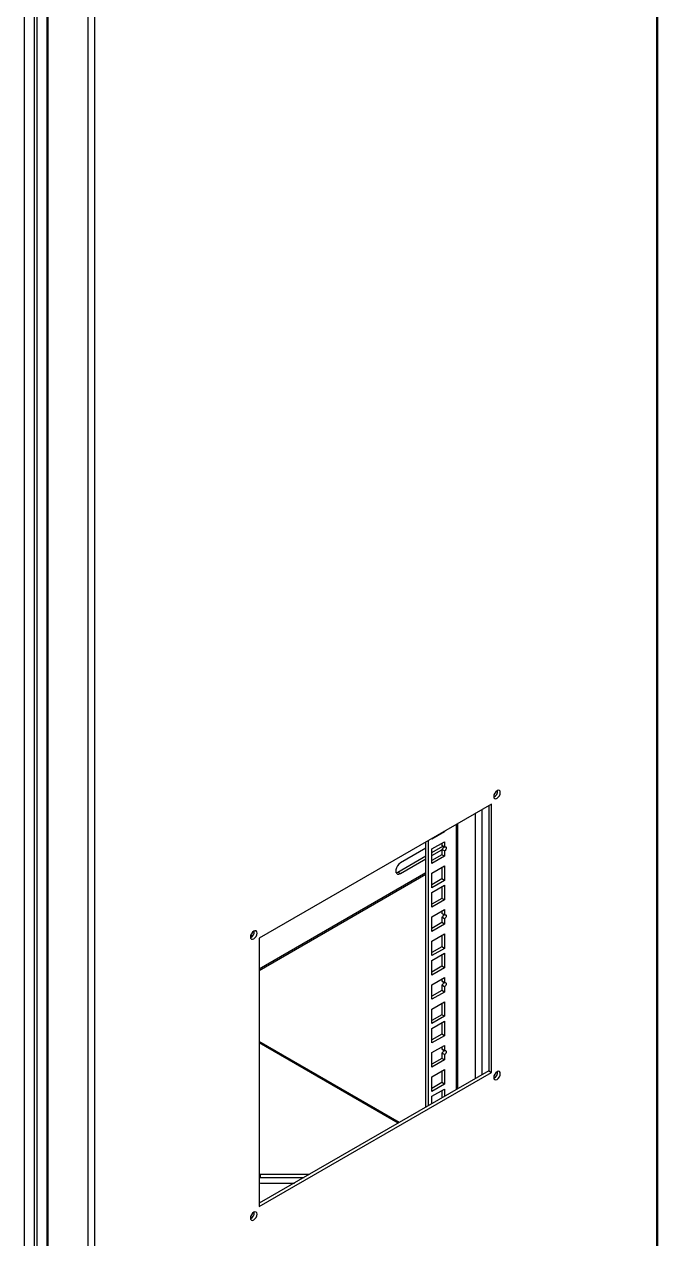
# Model space of a CAD drawing. Header units: millimetres. Extents: x -14348 to 6039, y -1826 to 2921.
# Drawn here: x -9545 to -9206, y 572 to 1221 of the extents above; entities that cross this region are included whole.
import ezdxf

# ---------------------------------------------------------------- set-up
doc = ezdxf.new("R2010")
doc.units = ezdxf.units.MM

msp = doc.modelspace()

# ---------------------------------------------------------------- linework, layer by layer
at = {"color": 8, "linetype": 'Continuous', "lineweight": 25}
for p, q in [((-9206.928, 1438.436), (-9206.928, 442.831)), ((-9303.625, 657.727), (-9303.625, 799.397)), ((-9300.089, 659.768), (-9300.089, 801.438)), ((-9313.878, 651.808), (-9313.878, 793.478)), ((-9313.171, 652.216), (-9313.171, 793.886)), ((-9419.237, 716.303), (-9330.141, 767.737)), ((-9345.017, 633.832), (-9419.237, 676.678))]:
    msp.add_line(p, q, dxfattribs=at)
at = {"color": 7, "linetype": 'Continuous', "lineweight": 25}
for p, q in [((-9206.196, 443.678), (-9206.196, 1438.859)), ((-9532.904, 1259.147), (-9532.904, 308.04)), ((-9532.197, 308.04), (-9532.197, 1259.147)), ((-9544.925, 1251.799), (-9544.925, 300.692)), ((-9539.622, 1250.207), (-9539.622, 296.161)), ((-9538.207, 1251.024), (-9538.207, 296.978)), ((-9510.984, 1246.901), (-9510.984, 295.794)), ((-9507.448, 1246.901), (-9507.448, 295.794)), ((-9295.14, 804.295), (-9419.237, 732.656)), ((-9296.554, 803.479), (-9296.554, 661.809)), ((-9295.14, 660.992), (-9295.14, 804.295)), ((-9320.221, 789.468), (-9326.959, 785.578)), ((-9326.959, 785.578), (-9326.959, 785.926)), ((-9320.221, 789.468), (-9320.522, 789.642)), ((-9320.221, 789.816), (-9320.221, 789.468)), ((-9330.141, 780.801), (-9343.753, 772.943)), ((-9330.141, 642.419), (-9330.141, 784.089)), ((-9328.727, 643.236), (-9328.727, 784.906)), ((-9326.959, 780.397), (-9320.221, 784.287)), ((-9326.959, 778.555), (-9321.097, 781.94)), ((-9326.959, 772.616), (-9326.959, 780.397)), ((-9326.959, 776.922), (-9321.635, 779.996)), ((-9321.635, 783.471), (-9321.635, 782.25)), ((-9320.221, 781.434), (-9321.635, 782.25)), ((-9320.221, 779.36), (-9321.635, 780.176)), ((-9321.635, 780.176), (-9321.635, 777.322)), ((-9320.221, 784.287), (-9320.221, 781.434)), ((-9320.221, 779.36), (-9320.221, 776.506)), ((-9345.167, 768.044), (-9330.141, 776.718)), ((-9343.753, 767.228), (-9330.141, 775.086)), ((-9321.635, 777.322), (-9326.959, 774.248)), ((-9320.221, 776.506), (-9326.959, 772.616)), ((-9320.221, 776.506), (-9321.635, 777.322)), ((-9419.237, 715.457), (-9330.141, 766.891)), ((-9345.167, 768.044), (-9343.753, 767.228)), ((-9326.959, 767.435), (-9320.221, 771.325)), ((-9326.959, 759.653), (-9326.959, 767.435)), ((-9321.635, 770.508), (-9321.635, 764.36)), ((-9320.221, 771.325), (-9320.221, 763.543)), ((-9321.635, 764.36), (-9326.959, 761.286)), ((-9320.221, 763.543), (-9326.959, 759.653)), ((-9326.959, 757.065), (-9320.221, 760.955)), ((-9320.221, 763.543), (-9321.635, 764.36)), ((-9321.635, 760.138), (-9321.635, 753.99)), ((-9320.221, 760.955), (-9320.221, 753.173)), ((-9326.959, 749.283), (-9326.959, 757.065)), ((-9321.635, 753.99), (-9326.959, 750.916)), ((-9320.221, 753.173), (-9326.959, 749.283)), ((-9320.221, 753.173), (-9321.635, 753.99)), ((-9326.959, 744.102), (-9320.221, 747.992)), ((-9321.635, 747.176), (-9321.635, 745.955)), ((-9320.221, 747.992), (-9320.221, 745.138)), ((-9326.959, 736.32), (-9326.959, 744.102)), ((-9321.635, 741.027), (-9326.959, 737.953)), ((-9320.221, 740.211), (-9326.959, 736.32)), ((-9320.221, 745.138), (-9321.635, 745.955)), ((-9320.221, 743.064), (-9321.635, 743.881)), ((-9321.635, 743.881), (-9321.635, 741.027)), ((-9320.221, 740.211), (-9321.635, 741.027)), ((-9320.221, 743.064), (-9320.221, 740.211)), ((-9424.003, 733.557), (-9422.412, 734.475)), ((-9326.959, 731.139), (-9320.221, 735.03)), ((-9321.635, 734.213), (-9321.635, 728.064)), ((-9320.221, 735.03), (-9320.221, 727.248)), ((-9419.237, 732.656), (-9419.237, 589.353)), ((-9326.959, 723.358), (-9326.959, 731.139)), ((-9321.635, 728.064), (-9326.959, 724.991)), ((-9320.221, 727.248), (-9326.959, 723.358)), ((-9320.221, 727.248), (-9321.635, 728.064)), ((-9326.959, 720.769), (-9320.221, 724.66)), ((-9326.959, 712.988), (-9326.959, 720.769)), ((-9321.635, 723.843), (-9321.635, 717.694)), ((-9320.221, 724.66), (-9320.221, 716.878)), ((-9321.635, 717.694), (-9326.959, 714.621)), ((-9320.221, 716.878), (-9326.959, 712.988)), ((-9320.221, 716.878), (-9321.635, 717.694)), ((-9326.959, 707.807), (-9320.221, 711.697)), ((-9326.959, 700.025), (-9326.959, 707.807)), ((-9321.635, 710.881), (-9321.635, 709.66)), ((-9320.221, 708.843), (-9321.635, 709.66)), ((-9320.221, 706.769), (-9321.635, 707.586)), ((-9321.635, 707.586), (-9321.635, 704.732)), ((-9320.221, 711.697), (-9320.221, 708.843)), ((-9321.635, 704.732), (-9326.959, 701.658)), ((-9320.221, 703.915), (-9326.959, 700.025)), ((-9320.221, 703.915), (-9321.635, 704.732)), ((-9320.221, 706.769), (-9320.221, 703.915)), ((-9326.959, 694.844), (-9320.221, 698.734)), ((-9326.959, 687.063), (-9326.959, 694.844)), ((-9321.635, 697.918), (-9321.635, 691.769)), ((-9320.221, 698.734), (-9320.221, 690.953)), ((-9321.635, 691.769), (-9326.959, 688.695)), ((-9320.221, 690.953), (-9326.959, 687.063)), ((-9326.959, 684.474), (-9320.221, 688.364)), ((-9320.221, 690.953), (-9321.635, 691.769)), ((-9320.221, 688.364), (-9320.221, 680.583)), ((-9326.959, 676.693), (-9326.959, 684.474)), ((-9321.635, 687.548), (-9321.635, 681.399)), ((-9344.285, 634.254), (-9419.237, 677.523)), ((-9321.635, 681.399), (-9326.959, 678.325)), ((-9320.221, 680.583), (-9326.959, 676.693)), ((-9326.959, 671.512), (-9320.221, 675.402)), ((-9320.221, 680.583), (-9321.635, 681.399)), ((-9320.221, 675.402), (-9320.221, 672.548)), ((-9326.959, 663.73), (-9326.959, 671.512)), ((-9321.635, 674.585), (-9321.635, 673.364)), ((-9320.221, 672.548), (-9321.635, 673.364)), ((-9320.221, 670.474), (-9321.635, 671.29)), ((-9321.635, 671.29), (-9321.635, 668.437)), ((-9320.221, 670.474), (-9320.221, 667.62)), ((-9321.635, 668.437), (-9326.959, 665.363)), ((-9320.221, 667.62), (-9326.959, 663.73)), ((-9326.959, 658.549), (-9320.221, 662.439)), ((-9320.221, 667.62), (-9321.635, 668.437)), ((-9320.221, 662.439), (-9320.221, 654.658)), ((-9296.554, 661.809), (-9419.237, 590.985)), ((-9419.237, 589.353), (-9295.14, 660.992)), ((-9326.959, 650.767), (-9326.959, 658.549)), ((-9321.635, 661.623), (-9321.635, 655.474)), ((-9296.554, 661.809), (-9295.14, 660.992)), ((-9321.635, 655.474), (-9326.959, 652.4)), ((-9320.221, 654.658), (-9326.959, 650.767)), ((-9326.959, 648.179), (-9320.221, 652.069)), ((-9320.221, 654.658), (-9321.635, 655.474)), ((-9321.635, 651.253), (-9321.635, 647.33)), ((-9320.221, 652.069), (-9320.221, 648.146)), ((-9326.959, 644.256), (-9326.959, 648.179)), ((-9418.579, 606.429), (-9419.237, 606.397)), ((-9419.237, 604.764), (-9418.579, 604.795)), ((-9392.486, 606.429), (-9418.579, 606.429)), ((-9418.579, 604.795), (-9418.579, 606.429)), ((-9418.579, 604.795), (-9395.315, 604.795)), ((-9419.237, 601.842), (-9418.579, 601.81)), ((-9418.579, 601.81), (-9400.486, 601.81))]:
    msp.add_line(p, q, dxfattribs=at)
at = {"color": 7, "linetype": 'Continuous', "lineweight": 25, "flags": 128}
for points in [[(-9293.902, 808.48), (-9293.768, 807.776), (-9293.384, 807.335), (-9292.811, 807.224), (-9292.134, 807.459), (-9291.458, 808.005), (-9290.884, 808.779), (-9290.501, 809.662), (-9290.367, 810.521), (-9290.501, 811.225), (-9290.884, 811.666), (-9291.458, 811.777), (-9292.134, 811.542), (-9292.811, 810.996), (-9293.384, 810.222), (-9293.768, 809.339), (-9293.902, 808.48)], [(-9320.221, 781.434), (-9319.877, 781.553), (-9319.586, 781.496), (-9319.391, 781.272), (-9319.323, 780.915), (-9319.391, 780.479), (-9319.586, 780.03), (-9319.877, 779.637), (-9320.221, 779.36)], [(-9343.753, 772.943), (-9344.6, 772.282), (-9345.344, 771.356), (-9345.896, 770.277), (-9346.19, 769.175), (-9346.19, 768.182), (-9345.896, 767.419), (-9345.344, 766.978), (-9344.6, 766.911), (-9343.753, 767.228)], [(-9346.061, 767.721), (-9346.014, 767.728), (-9345.167, 768.044)], [(-9320.221, 745.138), (-9319.877, 745.258), (-9319.586, 745.201), (-9319.391, 744.977), (-9319.323, 744.62), (-9319.391, 744.184), (-9319.586, 743.735), (-9319.877, 743.342), (-9320.221, 743.064)], [(-9420.474, 735.411), (-9420.609, 736.115), (-9420.992, 736.556), (-9421.565, 736.667), (-9422.242, 736.432), (-9422.918, 735.886), (-9423.492, 735.113), (-9423.875, 734.229), (-9424.01, 733.37), (-9423.875, 732.667), (-9423.492, 732.226), (-9422.918, 732.114), (-9422.242, 732.35), (-9421.565, 732.896), (-9420.992, 733.669), (-9420.609, 734.553), (-9420.474, 735.411)], [(-9320.221, 708.843), (-9319.877, 708.963), (-9319.586, 708.906), (-9319.391, 708.682), (-9319.323, 708.325), (-9319.391, 707.888), (-9319.586, 707.439), (-9319.877, 707.046), (-9320.221, 706.769)], [(-9320.221, 672.548), (-9319.877, 672.667), (-9319.586, 672.611), (-9319.391, 672.387), (-9319.323, 672.029), (-9319.391, 671.593), (-9319.586, 671.144), (-9319.877, 670.751), (-9320.221, 670.474)], [(-9290.367, 660.277), (-9290.501, 660.981), (-9290.884, 661.422), (-9291.458, 661.533), (-9292.134, 661.298), (-9292.811, 660.752), (-9293.384, 659.979), (-9293.768, 659.095), (-9293.902, 658.236), (-9293.768, 657.533), (-9293.384, 657.092), (-9292.811, 656.98), (-9292.134, 657.216), (-9291.458, 657.762), (-9290.884, 658.535), (-9290.501, 659.419), (-9290.367, 660.277)], [(-9424.01, 583.127), (-9423.875, 582.423), (-9423.492, 581.982), (-9422.918, 581.871), (-9422.242, 582.106), (-9421.565, 582.652), (-9420.992, 583.426), (-9420.609, 584.309), (-9420.474, 585.168), (-9420.609, 585.871), (-9420.992, 586.313), (-9421.565, 586.424), (-9422.242, 586.189), (-9422.918, 585.643), (-9423.492, 584.869), (-9423.875, 583.986), (-9424.01, 583.127)]]:
    msp.add_lwpolyline(points, dxfattribs=at)
at = {"color": 7, "linetype": 'Continuous', "lineweight": 25}
for centre, radius, start, end in [((-9295.261, 811.306), 3.472, 293.582129, 6.423247), ((-9322.641, 781.794), 1.905, 301.871937, 358.133439), ((-9322.641, 745.498), 1.905, 301.871937, 358.133439), ((-9425.369, 736.196), 3.472, 293.582129, 6.423247), ((-9322.641, 709.203), 1.905, 301.871937, 358.133439), ((-9322.641, 672.908), 1.905, 301.871937, 358.133439), ((-9295.261, 661.062), 3.472, 293.582129, 6.423247), ((-9425.369, 585.953), 3.472, 293.582129, 6.423247)]:
    msp.add_arc(centre, radius, start, end, dxfattribs=at)

doc.saveas('drawing.dxf')
